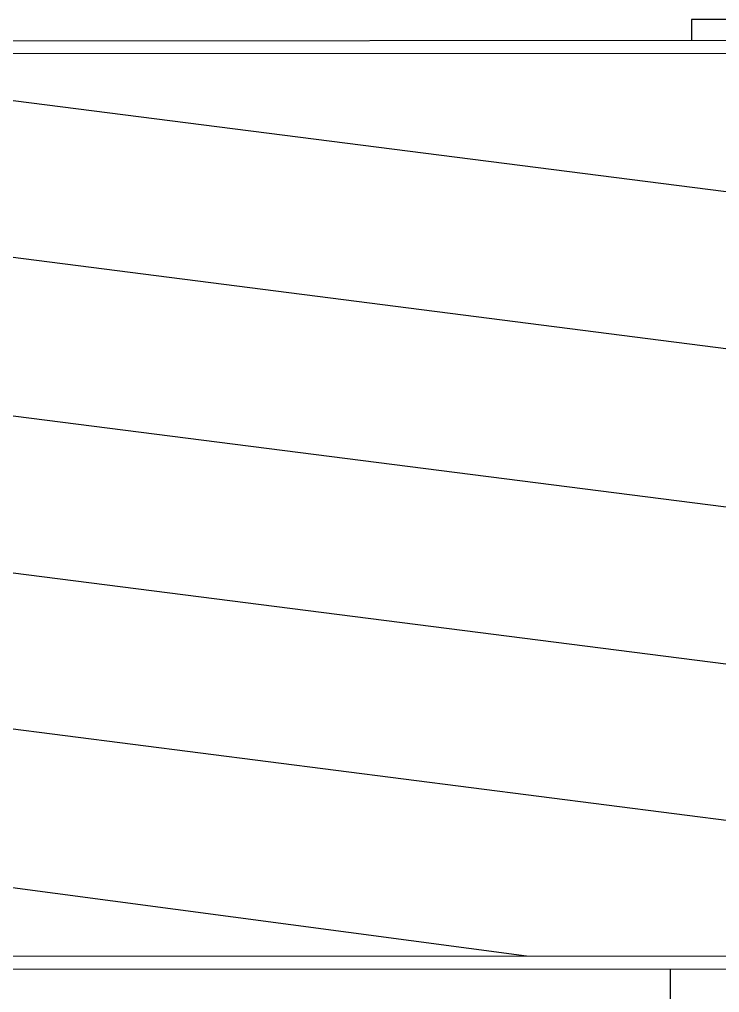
# Model space of a CAD drawing. Header units: millimetres. Extents: x -194958 to 83200, y -72620 to 64568.
# Drawn here: x 50845.2 to 50988.6, y 24606.5 to 24805.8 of the extents above; entities that cross this region are included whole.
import ezdxf

# ---------------------------------------------------------------- set-up
doc = ezdxf.new("R2010")
doc.units = ezdxf.units.MM
doc.header["$LTSCALE"] = 200
doc.layers.add('_GD-M-FP-Fhs', color=1, linetype='Continuous', lineweight=30)

# ---------------------------------------------------------------- blocks, each defined once
blk = doc.blocks.new('0167-P-PH2-PL-3-109 Office Lvl-03040507&08$0$hode dra')
at = {"color": 251}
for p, q in [((-0.47658, 0.17399), (-0.47658, 0.16094)), ((-0.24867, 0.16094), (-0.67295, 0.16094)), ((-0.24867, 0.1583), (-0.67295, 0.1583)), ((-0.50608, 0.1583), (-0.64984, 0.13907)), ((-0.26172, 0.15666), (-0.64928, 0.10681)), ((-0.26683, 0.1239), (-0.64905, 0.07496)), ((-0.26683, 0.0917), (-0.64678, 0.04309)), ((-0.26683, 0.0595), (-0.64928, 0.01021)), ((-0.26683, 0.0273), (-0.64812, -0.02172)), ((-0.24867, -0.02655), (-0.67295, -0.02655)), ((-0.24867, -0.02918), (-0.67295, -0.02918)), ((-0.47216, -0.03351), (-0.47216, -0.02918)), ((-0.44822, -0.03351), (-0.47216, -0.03351))]:
    blk.add_line(p, q, dxfattribs=at)
blk = doc.blocks.new('G$C055760D6')
at = {"layer": '_GD-M-FP-Fhs', "color": 251, "xscale": -999.999999813906, "yscale": 999.9999998139062, "zscale": 999.9999998139064, "rotation": 180.0315716567086}
blk.add_blockref('0167-P-PH2-PL-3-109 Office Lvl-03040507&08$0$hode dra', (705.05, -402.5), dxfattribs=at)

msp = doc.modelspace()

# ---------------------------------------------------------------- block references
at = {"layer": '_GD-M-FP-Fhs'}
msp.add_blockref('G$C055760D6', (50750, 25175), dxfattribs=at)

doc.saveas('drawing.dxf')
